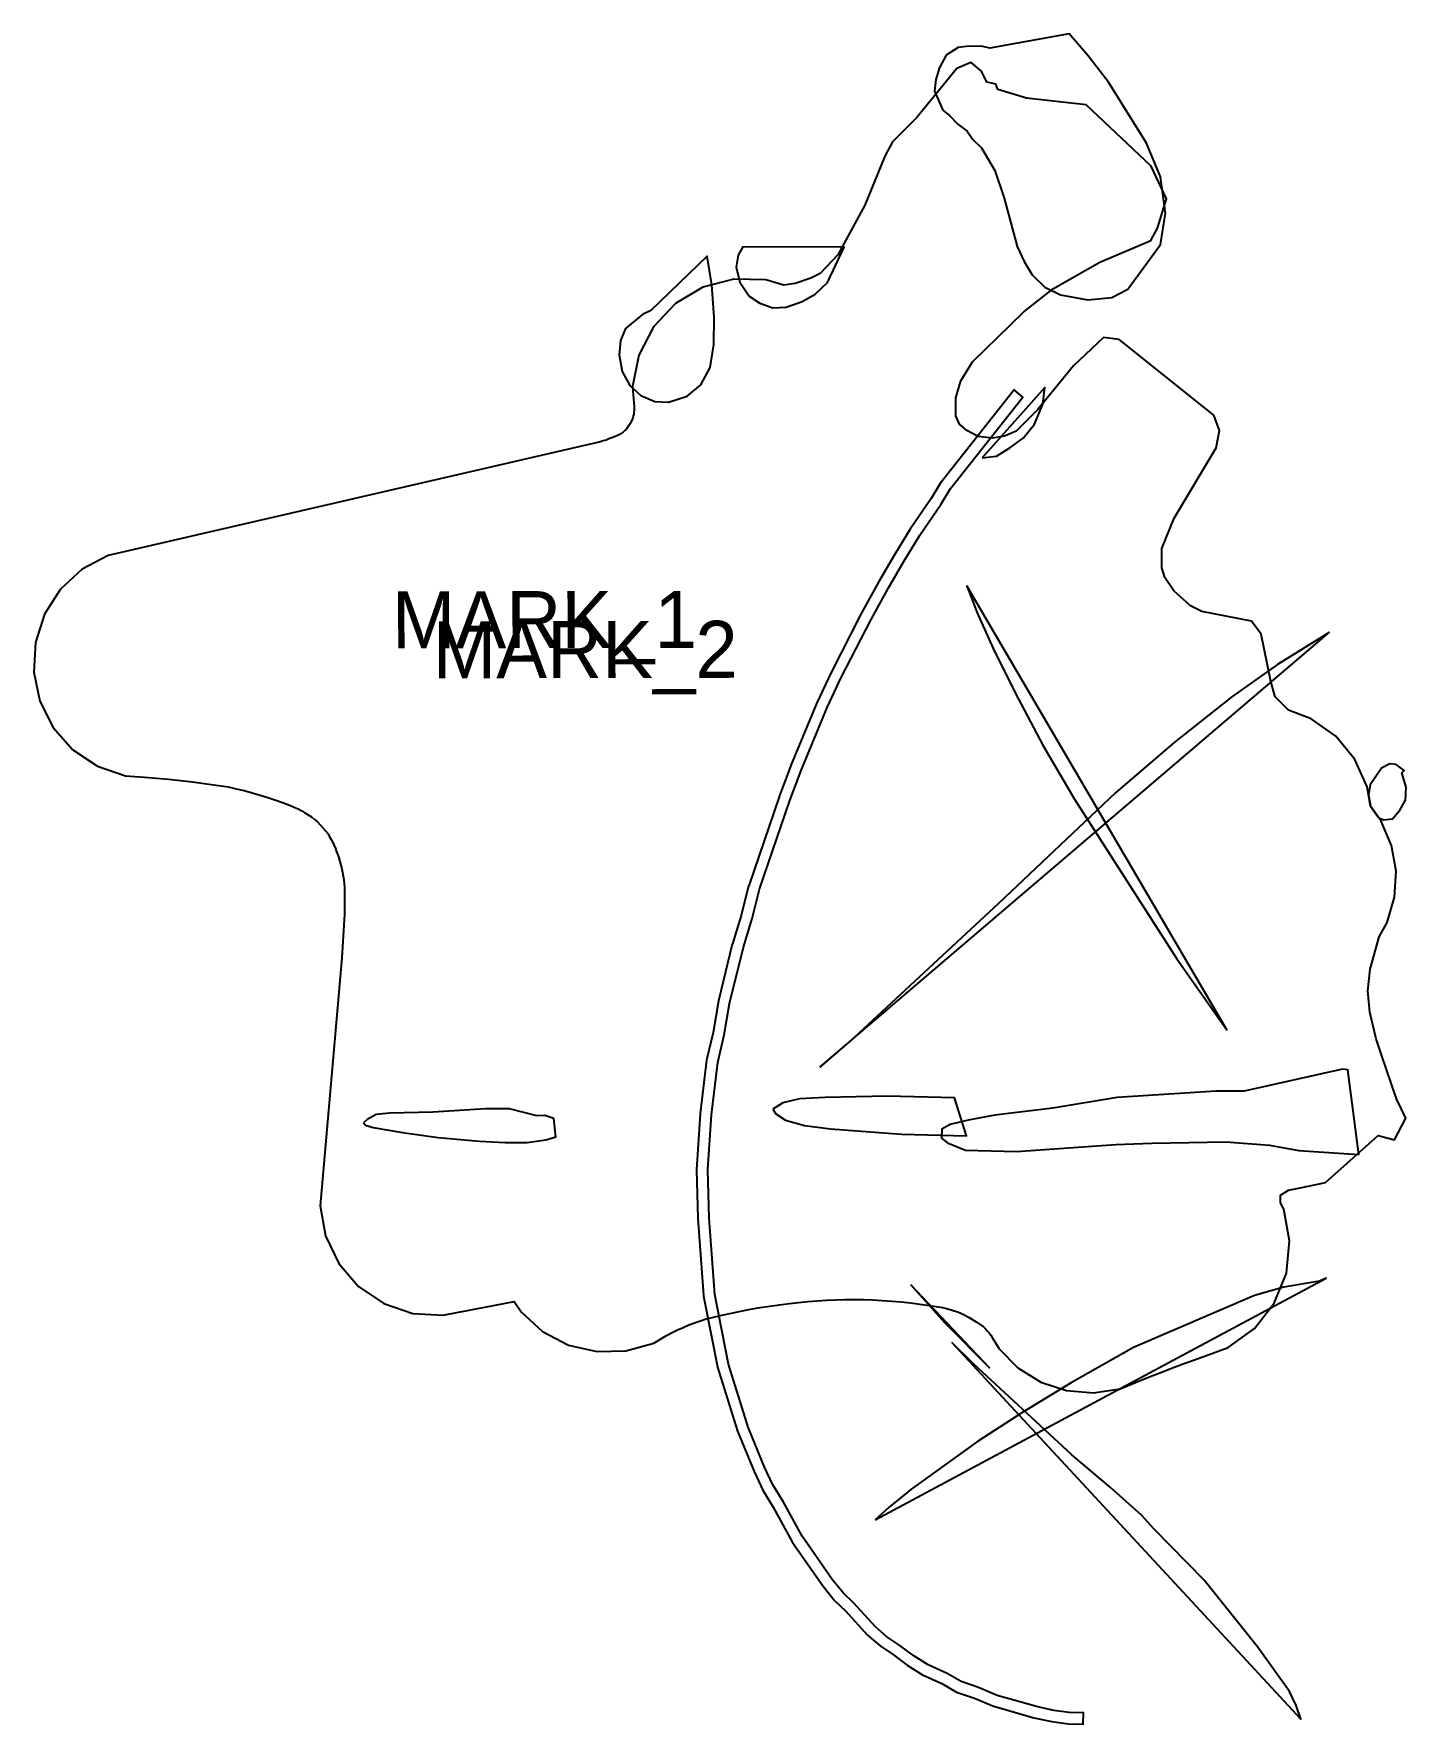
# Model space of a CAD drawing. Extents: x -2602 to -1399, y 1280 to 2763.
import ezdxf
from ezdxf.enums import TextEntityAlignment as Align

# ---------------------------------------------------------------- set-up
doc = ezdxf.new("R2010")
doc.units = 0

msp = doc.modelspace()

# ---------------------------------------------------------------- linework, layer by layer
at = {"layer": '1', "color": 7}
msp.add_lwpolyline([(-1780.4, 2738.2), (-1792.8, 2732.8), (-1827.8, 2689.8), (-1849.2, 2668.4), (-1856, 2656), (-1873.3, 2612.9), (-1897.1, 2569.4), (-1912.6, 2552.9), (-1920.7, 2548.9), (-1920.7, 2548.9), (-1920.7, 2548.8), (-1920.7, 2548.8), (-1934.4, 2544.3), (-1944.4, 2542.6), (-1960.4, 2547.5), (-1988.4, 2548.1), (-2015.5, 2540.9), (-2039.6, 2526.6), (-2058.8, 2506.2), (-2071.6, 2481.3), (-2077.2, 2453.9), (-2075.8, 2436), (-2075.7, 2434.3), (-2075.8, 2432.7), (-2076, 2431.1), (-2076.2, 2429.5), (-2076.6, 2428), (-2077, 2426.4), (-2077.5, 2424.9), (-2078.2, 2423.5), (-2078.9, 2422.1), (-2079.7, 2420.7), (-2080.6, 2419.4), (-2082.1, 2417.1), (-2082.8, 2416.2), (-2083.6, 2415.4), (-2084.4, 2414.6), (-2085.3, 2413.9), (-2086.2, 2413.2), (-2087.1, 2412.6), (-2088.1, 2412), (-2090.5, 2410.8), (-2092.9, 2409.7), (-2095.4, 2408.7), (-2097.9, 2407.8), (-2100.4, 2406.9), (-2102.9, 2406.1), (-2105.5, 2405.3), (-2108, 2404.7), (-2537, 2305.6), (-2560, 2293.5), (-2579.1, 2275.9), (-2593.1, 2254), (-2601, 2229.2), (-2602.4, 2203.3), (-2597, 2177.9), (-2585.4, 2154.6), (-2568.1, 2135.2), (-2546.5, 2120.7), (-2521.9, 2112.3), (-2505.3, 2111.1), (-2494.8, 2110.3), (-2484.3, 2109.3), (-2473.8, 2108.2), (-2463.3, 2107), (-2452.9, 2105.6), (-2442.4, 2104.2), (-2432, 2102.6), (-2424.9, 2101), (-2417.9, 2099.3), (-2410.9, 2097.4), (-2403.9, 2095.4), (-2397, 2093.2), (-2390.1, 2090.9), (-2383.3, 2088.5), (-2376.5, 2085.9), (-2373.4, 2084.6), (-2370.4, 2083.2), (-2367.4, 2081.6), (-2364.5, 2079.9), (-2361.6, 2078.1), (-2358.9, 2076.2), (-2356.2, 2074.1), (-2353.6, 2071.9), (-2344.3, 2061.4), (-2342.9, 2058.9), (-2341.5, 2056.3), (-2340.2, 2053.7), (-2339, 2051.1), (-2337.8, 2048.4), (-2336.8, 2045.7), (-2335.8, 2043), (-2334.9, 2040.2), (-2333.9, 2037), (-2333.1, 2033.9), (-2332.3, 2030.7), (-2331.6, 2027.5), (-2331, 2024.2), (-2330.5, 2021), (-2330.1, 2017.7), (-2329.8, 2014.4), (-2329.8, 1990.8), (-2332.3, 1952.7), (-2351.1, 1735), (-2346.4, 1708.7), (-2334.9, 1684.5), (-2317.5, 1664.3), (-2295.3, 1649.3), (-2270, 1640.7), (-2243.4, 1639), (-2229.8, 1641.8), (-2222.1, 1643.3), (-2214.5, 1644.7), (-2206.7, 1646), (-2180.9, 1651.1), (-2175, 1642.1), (-2156.1, 1624.9), (-2133.5, 1612.9), (-2108.6, 1607.1), (-2083, 1607.7), (-2058.4, 1614.7), (-2047.3, 1621.3), (-2042.5, 1623.8), (-2037.7, 1626.2), (-2032.7, 1628.4), (-2027.8, 1630.5), (-2022.7, 1632.4), (-2017.6, 1634.2), (-2012.5, 1635.8), (-2007.3, 1637.2), (-1998.9, 1639.2), (-1990.5, 1641), (-1982.1, 1642.7), (-1973.6, 1644.3), (-1965.2, 1645.8), (-1956.7, 1647.1), (-1948.2, 1648.3), (-1939.6, 1649.4), (-1931.6, 1650.3), (-1923.5, 1651.1), (-1915.3, 1651.7), (-1907.2, 1652.2), (-1899.1, 1652.5), (-1890.9, 1652.8), (-1882.8, 1652.9), (-1874.7, 1652.8), (-1866.4, 1652.5), (-1858.1, 1652), (-1849.8, 1651.4), (-1841.6, 1650.7), (-1833.3, 1649.8), (-1825.1, 1648.8), (-1816.9, 1647.7), (-1808.7, 1646.4), (-1805.2, 1645.8), (-1801.9, 1645), (-1798.5, 1644.1), (-1795.2, 1643), (-1791.9, 1641.9), (-1788.7, 1640.5), (-1785.6, 1639.1), (-1782.5, 1637.5), (-1775.9, 1633.2), (-1769.3, 1628.8), (-1767.6, 1627.1), (-1766, 1625.3), (-1764.5, 1623.5), (-1763, 1621.5), (-1761.7, 1619.5), (-1755.7, 1609.7), (-1739.1, 1592.9), (-1719, 1580.4), (-1696.6, 1573), (-1673, 1571), (-1649.6, 1574.6), (-1636.1, 1580.1), (-1624.5, 1584.7), (-1614.7, 1588.5), (-1604.9, 1592.3), (-1595.1, 1596), (-1585.2, 1599.7), (-1577.7, 1602.4), (-1554.7, 1610.7), (-1531.7, 1627.3), (-1514.3, 1649.7), (-1503.7, 1676), (-1500.9, 1704.2), (-1506, 1732.1), (-1508.8, 1737.6), (-1508.8, 1744.3), (-1501.8, 1748.9), (-1487.3, 1751.8), (-1487.2, 1751.9), (-1487.2, 1751.8), (-1487.2, 1751.8), (-1487.2, 1751.8), (-1469.3, 1755.4), (-1423.3, 1796.7), (-1408.8, 1792.8), (-1408.8, 1792.8), (-1398.8, 1812), (-1398.8, 1812), (-1407.2, 1828.8), (-1420.1, 1867.5), (-1420.1, 1867.5), (-1420.1, 1867.5), (-1420.1, 1867.5), (-1420.1, 1867.6), (-1424.8, 1881.6), (-1430.6, 1904.8), (-1432.2, 1923.8), (-1430.3, 1942.8), (-1422.2, 1971.1), (-1415.2, 1983.6), (-1408.7, 2005.7), (-1407.4, 2028.6), (-1411.4, 2051.3), (-1420.4, 2072.5), (-1430, 2085.6), (-1432.7, 2102.5), (-1443.6, 2126.6), (-1460.4, 2147), (-1481.9, 2162.4), (-1501.9, 2169.9), (-1513.6, 2181.6), (-1517.4, 2194.9), (-1517.4, 2194.9), (-1517.4, 2194.9), (-1517.4, 2194.9), (-1525.7, 2236.7), (-1534.4, 2248), (-1577.8, 2256.5), (-1577.8, 2256.5), (-1577.8, 2256.5), (-1577.8, 2256.5), (-1587.8, 2261.5), (-1602.5, 2274.6), (-1610.4, 2286.4), (-1612.8, 2294.8), (-1612.8, 2311.6), (-1612.8, 2311.6), (-1612.8, 2311.6), (-1612.8, 2311.6), (-1602.1, 2338.4), (-1565.2, 2399.9), (-1562.4, 2415.2), (-1567.2, 2428.8), (-1650.4, 2495.2), (-1664, 2496.8), (-1664, 2496.8), (-1690.4, 2472), (-1721.6, 2433.6), (-1740.4, 2414.8), (-1740.7, 2414.7), (-1740.7, 2414.7), (-1740.7, 2414.7), (-1740.7, 2414.6), (-1740.8, 2414.6), (-1750.8, 2410.3), (-1761.4, 2408.6), (-1773.9, 2410.1), (-1784, 2415.2), (-1790.5, 2420.8), (-1793.6, 2428), (-1793.6, 2443.7), (-1793.6, 2443.9), (-1793.6, 2443.9), (-1793.6, 2443.9), (-1793.6, 2443.9), (-1789.1, 2458.7), (-1779, 2475.5), (-1734.1, 2519.4), (-1708, 2539.7), (-1667.2, 2562.9), (-1622.5, 2582), (-1616.8, 2592.8), (-1608.8, 2618.4), (-1622.4, 2647.2), (-1679.2, 2700.8), (-1731.5, 2706.9), (-1756.8, 2714.4), (-1758.4, 2719.2), (-1758.4, 2719.2), (-1766.4, 2720.8), (-1771.2, 2730.4), (-1780.3, 2738.2)], close=True, dxfattribs=at)
at = {"layer": '51', "color": 7}
for points in [[(-2088.9, 2481.7), (-2086.2, 2466.9), (-2079.6, 2454.7), (-2069.8, 2445.9), (-2057.7, 2440.6), (-2045.7, 2440), (-2029.3, 2445.5), (-2017.3, 2455.4), (-2009.2, 2470.4), (-2005.9, 2490.7), (-2005.6, 2514.8), (-2007.6, 2543.1), (-2011.7, 2568.1), (-2061.1, 2520.6), (-2068.5, 2517.1), (-2083.3, 2504.8), (-2087.7, 2494.3)], [(-2021.2, 1767), (-2019.8, 1723.8), (-2014.9, 1656.3), (-2014.9, 1656), (-2014.9, 1655.7), (-2002.8, 1593.9), (-2002.8, 1593.6), (-1985.2, 1537.4), (-1970.6, 1502), (-1970.5, 1501.9), (-1963, 1485.6), (-1953.9, 1470.7), (-1937, 1439.8), (-1910.1, 1401.4), (-1910, 1401.3), (-1899.9, 1388.8), (-1890.4, 1379.7), (-1871.1, 1358.5), (-1860.1, 1348.9), (-1848.3, 1341.2), (-1836.2, 1332), (-1822.8, 1323.6), (-1805.8, 1315.9), (-1793.1, 1308.4), (-1777.3, 1303.2), (-1760.7, 1296.1), (-1760.4, 1296), (-1725.3, 1286), (-1709.3, 1282.5), (-1695, 1280.7), (-1681.9, 1280.3), (-1681.6, 1290.3), (-1694.3, 1290.6), (-1707.6, 1292.3), (-1722.8, 1295.7), (-1757.3, 1305.5), (-1773.7, 1312.5), (-1788.9, 1317.6), (-1801.1, 1324.8), (-1818, 1332.5), (-1830.5, 1340.3), (-1842.6, 1349.4), (-1854, 1356.9), (-1864.1, 1365.7), (-1883.2, 1386.5), (-1883.3, 1386.7), (-1892.5, 1395.6), (-1902, 1407.3), (-1928.5, 1445.1), (-1945.2, 1475.6), (-1945.2, 1475.7), (-1954.2, 1490.3), (-1961.4, 1505.9), (-1975.8, 1540.8), (-1993.1, 1596.1), (-2005, 1657.3), (-2009.9, 1724.3), (-2011.2, 1766.8), (-2008, 1814.8), (-2002.4, 1860.9), (-1996.8, 1885), (-1992, 1912.6), (-1980, 1962), (-1972.2, 1987.2), (-1965.8, 2012.9), (-1939.3, 2090.6), (-1929.4, 2117), (-1906.4, 2172.2), (-1894.1, 2198.5), (-1867.9, 2249.5), (-1852.8, 2277.3), (-1838.9, 2301), (-1825.3, 2323.4), (-1806.9, 2350.3), (-1798.2, 2364.3), (-1734.7, 2444.6), (-1742.5, 2450.8), (-1806.2, 2370.3), (-1806.4, 2370.1), (-1815.2, 2355.7), (-1833.7, 2328.8), (-1847.5, 2306.1), (-1861.5, 2282.2), (-1876.8, 2254.2), (-1903.1, 2202.9), (-1915.6, 2176.2), (-1938.6, 2120.7), (-1938.7, 2120.6), (-1948.7, 2094), (-1948.7, 2093.9), (-1975.3, 2015.9), (-1975.4, 2015.7), (-1981.9, 1989.8), (-1989.6, 1964.8), (-1989.6, 1964.7), (-1989.7, 1964.5), (-2001.8, 1914.8), (-2001.8, 1914.6), (-2006.6, 1887), (-2012.3, 1862.7), (-2017.9, 1815.9), (-2018, 1815.7), (-2018, 1815.6)], [(-1784.1, 2278.9), (-1774.9, 2255.3), (-1760.8, 2224), (-1741.5, 2185.1), (-1717.2, 2139.3), (-1689.6, 2091.9), (-1599.9, 1951.7), (-1555.8, 1889.3)], [(-1912.9, 1856.7), (-1466.1, 2237.9), (-1511.4, 2209.9), (-1551.5, 2181.6), (-1602.1, 2141.4), (-1653.5, 2097.3), (-1756.2, 2000.4), (-1883.1, 1882.3)], [(-1954, 1819.9), (-1951.6, 1815.8), (-1942.9, 1810.3), (-1926.4, 1805.4), (-1903.5, 1802.7), (-1841.2, 1798), (-1784.4, 1796.5), (-1794.7, 1829.8), (-1853.9, 1831.3), (-1908.3, 1830.1), (-1930.6, 1828.8), (-1945.5, 1825.5)], [(-2313.1, 1807.8), (-2311.5, 1805.8), (-2304.6, 1803.7), (-2279.1, 1799.3), (-2247.7, 1795.1), (-2211.4, 1791.8), (-2188.9, 1790.5), (-2169.5, 1790.6), (-2153.1, 1793), (-2144.4, 1795.5), (-2146.1, 1811.6), (-2154, 1814.3), (-2161.2, 1813.9), (-2185.2, 1820), (-2205.9, 1820), (-2252.3, 1817.2), (-2290.3, 1816.4), (-2302, 1815.3), (-2310.1, 1810.8)], [(-1864.4, 1459.6), (-1468.9, 1671.5), (-1474.7, 1669), (-1506, 1663.7), (-1531.5, 1656.3), (-1637.9, 1610.8), (-1692.9, 1579.4), (-1735.8, 1553.5), (-1774.6, 1528.2), (-1833.1, 1486.2), (-1852.2, 1470.7)], [(-1833, 1665.8), (-1803.3, 1632.5), (-1764.2, 1592.9)], [(-1797, 1615), (-1491.1, 1284.8), (-1495.2, 1296.6), (-1500.9, 1308.9), (-1528.9, 1348.1), (-1575.7, 1406.5), (-1619.8, 1451.7), (-1630.7, 1463.7), (-1657.9, 1488), (-1691.8, 1516.5), (-1778.2, 1596.3)]]:
    msp.add_lwpolyline(points, close=True, dxfattribs=at)
at = {"layer": '53', "color": 7}
for points in [[(-1812.4, 2713), (-1805.1, 2696.3), (-1799.2, 2691.7), (-1792, 2683.9), (-1783.6, 2677.8), (-1778.8, 2670.5), (-1771.2, 2663.1), (-1759.3, 2643.3), (-1751.2, 2619.2), (-1739.7, 2576.8), (-1733.8, 2563.6), (-1726.6, 2551.8), (-1715.4, 2541.1), (-1701.8, 2534.3), (-1677.7, 2529.9), (-1656.8, 2531.9), (-1642.8, 2539.3), (-1614.1, 2578.3), (-1609.7, 2605.8), (-1614.1, 2637.8), (-1626.3, 2667.2), (-1659.8, 2720.8), (-1677.8, 2744.3), (-1694.2, 2763.3), (-1763.9, 2750.8), (-1769.9, 2752), (-1782, 2752.3), (-1791.5, 2751.3), (-1802, 2744.5), (-1807.8, 2733.8), (-1811.3, 2723.2)], [(-1986.3, 2558.4), (-1983.2, 2545.5), (-1974.8, 2533), (-1965.6, 2527), (-1954.1, 2522.9), (-1942.3, 2523.5), (-1928.3, 2528.3), (-1916.9, 2534.7), (-1906.1, 2545), (-1891.6, 2576), (-1980.5, 2576.3), (-1984.6, 2569.1)], [(-1770.5, 2391.4), (-1758, 2392.7), (-1746.1, 2399.9), (-1734.6, 2408.6), (-1724.5, 2420.7), (-1717.4, 2438.4), (-1715.5, 2453)], [(-1806.1, 1794.5), (-1800.9, 1790.4), (-1785.1, 1784), (-1740.5, 1782.8), (-1653.3, 1788.8), (-1621.6, 1790.1), (-1556.9, 1791.1), (-1518.4, 1788.4), (-1492.7, 1783.5), (-1440, 1780), (-1449.9, 1854.4), (-1454.5, 1854.8), (-1540.8, 1835.6), (-1565.4, 1835.6), (-1652.1, 1830), (-1708.5, 1820.6), (-1759.4, 1814.6), (-1782.9, 1810.3), (-1798.5, 1806.5), (-1805.8, 1802.3)]]:
    msp.add_lwpolyline(points, close=True, dxfattribs=at)
at = {"layer": '54', "color": 7}
msp.add_lwpolyline([(-1431.6, 2095.5), (-1430, 2085.6), (-1422.8, 2075.7), (-1418.6, 2073.7), (-1410.7, 2074.5), (-1404.1, 2082.2), (-1399.3, 2091), (-1398.6, 2102.3), (-1402.5, 2114.8), (-1400.4, 2117.1), (-1407.4, 2122.3), (-1412.8, 2122.8), (-1420.3, 2119.1), (-1430.1, 2104.3)], close=True, dxfattribs=at)

# ---------------------------------------------------------------- texts
at = {"layer": '72', "color": 3}
for s, p in [('MARK_1', (-2288.2, 2209.1)), ('MARK_2', (-2252.4, 2182.8))]:
    msp.add_text(s, height=50, rotation=0.0995, dxfattribs=at).set_placement(p, align=Align.BOTTOM_LEFT)

doc.saveas('drawing.dxf')
